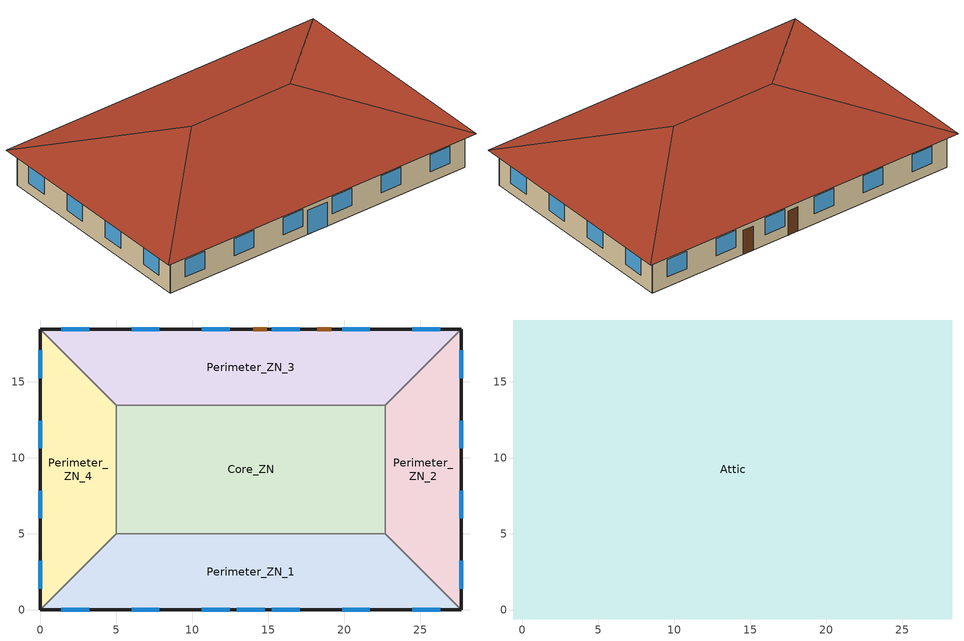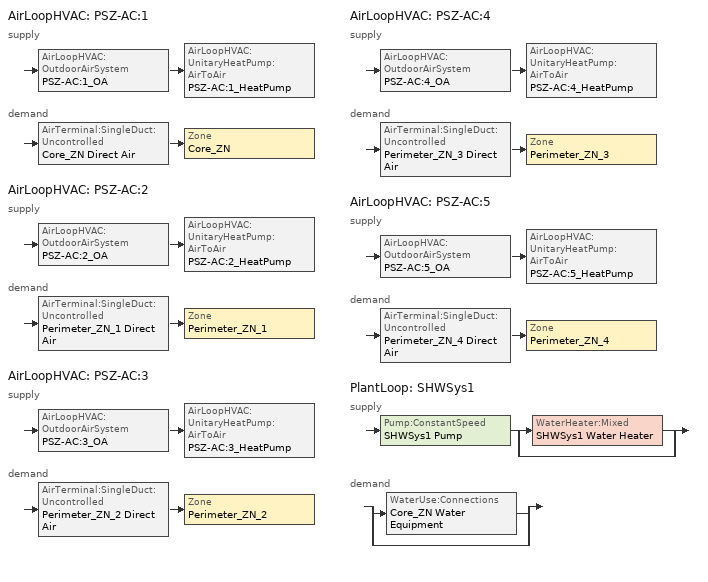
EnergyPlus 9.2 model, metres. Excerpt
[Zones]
Core_ZN
 floor ground (ext_slab_8in_with_carpet): 5,13.46 22.69,13.46 22.69,5 5,5 z0
 wall to Perimeter_ZN_2 (int_wall): 22.69,5 22.69,13.46 z0:3.05
 wall to Perimeter_ZN_3 (int_wall): 22.69,13.46 5,13.46 z0:3.05
 wall to Perimeter_ZN_1 (int_wall): 5,5 22.69,5 z0:3.05
 wall to Perimeter_ZN_4 (int_wall): 5,13.46 5,5 z0:3.05
Perimeter_ZN_1
 floor ground (ext_slab_8in_with_carpet): 27.69,0 0,0 5,5 22.69,5 z0
 wall outside (nonres_ext_wall): 0,0 27.69,0 z0:3.05
 wall to Perimeter_ZN_2 (int_wall): 27.69,0 22.69,5 z0:3.05
 wall to Perimeter_ZN_4 (int_wall): 5,5 0,0 z0:3.05
 window (Window_U_0.57_SHGC_0.39): 1.39,0 3.22,0 / 6.01,0 7.84,0 / 10.62,0 12.45,0 / 15.24,0 17.07,0 / 19.85,0 21.68,0 / 24.47,0 26.3,0 z0.9:2.42; 12.93,0 14.76,0 z0:2.13
Perimeter_ZN_2
 floor ground (ext_slab_8in_with_carpet): 22.69,13.46 27.69,18.46 27.69,0 22.69,5 z0
 wall outside (nonres_ext_wall): 27.69,0 27.69,18.46 z0:3.05
 wall to Perimeter_ZN_3 (int_wall): 27.69,18.46 22.69,13.46 z0:3.05
 window (Window_U_0.57_SHGC_0.39): 27.69,1.39 27.69,3.22 / 27.69,6.01 27.69,7.84 / 27.69,10.62 27.69,12.45 / 27.69,15.24 27.69,17.07 z0.9:2.42
Perimeter_ZN_3
 floor ground (ext_slab_8in_with_carpet): 5,13.46 0,18.46 27.69,18.46 22.69,13.46 z0
 wall outside (nonres_ext_wall): 27.69,18.46 0,18.46 z0:3.05
 wall to Perimeter_ZN_4 (int_wall): 0,18.46 5,13.46 z0:3.05
 window (Window_U_0.57_SHGC_0.39): 26.3,18.46 24.47,18.46 / 21.68,18.46 19.85,18.46 / 17.07,18.46 15.24,18.46 / 12.45,18.46 10.62,18.46 / 7.84,18.46 6.01,18.46 / 3.22,18.46 1.39,18.46 z0.9:2.42
 door (Swinging Door_con): 14.91,18.46 14,18.46 / 19.13,18.46 18.22,18.46 z0:2.13
Perimeter_ZN_4
 floor ground (ext_slab_8in_with_carpet): 5,5 0,0 0,18.46 5,13.46 z0
 wall outside (nonres_ext_wall): 0,18.46 0,0 z0:3.05
 window (Window_U_0.57_SHGC_0.39): 0,17.07 0,15.24 / 0,12.45 0,10.62 / 0,7.84 0,6.01 / 0,3.22 0,1.39 z0.9:2.42
Attic
 floor outside (ext_soffit_floor): 28.29,19.06 28.29,-0.6 27.69,0 27.69,18.46 z3.05; -0.6,19.06 28.29,19.06 27.69,18.46 0,18.46 z3.05; 0,0 27.69,0 28.29,-0.6 -0.6,-0.6 z3.05; -0.6,19.06 0,18.46 0,0 -0.6,-0.6 z3.05
 floor to Core_ZN (nonres_roof_floor): 5,13.46 22.69,13.46 22.69,5 5,5 z3.05
 floor to Perimeter_ZN_2 (nonres_roof_floor): 22.69,5 22.69,13.46 27.69,18.46 27.69,0 z3.05
 floor to Perimeter_ZN_3 (nonres_roof_floor): 0,18.46 27.69,18.46 22.69,13.46 5,13.46 z3.05
 floor to Perimeter_ZN_1 (nonres_roof_floor): 0,0 5,5 22.69,5 27.69,0 z3.05
 floor to Perimeter_ZN_4 (nonres_roof_floor): 5,13.46 5,5 0,0 0,18.46 z3.05
 roof outside (AtticRoofDeck): 28.29,-0.6,3.05 28.29,19.06,3.05 18.46,9.23,6.33; 28.29,19.06,3.05 -0.6,19.06,3.05 9.23,9.23,6.33 18.46,9.23,6.33; -0.6,-0.6,3.05 28.29,-0.6,3.05 18.46,9.23,6.33 9.23,9.23,6.33; -0.6,19.06,3.05 -0.6,-0.6,3.05 9.23,9.23,6.33
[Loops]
AirLoopHVAC 'PSZ-AC:1'
 supply: AirLoopHVAC:OutdoorAirSystem 'PSZ-AC:1_OA' > AirLoopHVAC:UnitaryHeatPump:AirToAir 'PSZ-AC:1_HeatPump'
 demand: AirTerminal:SingleDuct:Uncontrolled 'Core_ZN Direct Air' > Zone 'Core_ZN'
AirLoopHVAC 'PSZ-AC:2'
 supply: AirLoopHVAC:OutdoorAirSystem 'PSZ-AC:2_OA' > AirLoopHVAC:UnitaryHeatPump:AirToAir 'PSZ-AC:2_HeatPump'
 demand: AirTerminal:SingleDuct:Uncontrolled 'Perimeter_ZN_1 Direct Air' > Zone 'Perimeter_ZN_1'
AirLoopHVAC 'PSZ-AC:3'
 supply: AirLoopHVAC:OutdoorAirSystem 'PSZ-AC:3_OA' > AirLoopHVAC:UnitaryHeatPump:AirToAir 'PSZ-AC:3_HeatPump'
 demand: AirTerminal:SingleDuct:Uncontrolled 'Perimeter_ZN_2 Direct Air' > Zone 'Perimeter_ZN_2'
AirLoopHVAC 'PSZ-AC:4'
 supply: AirLoopHVAC:OutdoorAirSystem 'PSZ-AC:4_OA' > AirLoopHVAC:UnitaryHeatPump:AirToAir 'PSZ-AC:4_HeatPump'
 demand: AirTerminal:SingleDuct:Uncontrolled 'Perimeter_ZN_3 Direct Air' > Zone 'Perimeter_ZN_3'
AirLoopHVAC 'PSZ-AC:5'
 supply: AirLoopHVAC:OutdoorAirSystem 'PSZ-AC:5_OA' > AirLoopHVAC:UnitaryHeatPump:AirToAir 'PSZ-AC:5_HeatPump'
 demand: AirTerminal:SingleDuct:Uncontrolled 'Perimeter_ZN_4 Direct Air' > Zone 'Perimeter_ZN_4'
PlantLoop 'SHWSys1'
 supply: Pump:ConstantSpeed 'SHWSys1 Pump' > split
  | WaterHeater:Mixed 'SHWSys1 Water Heater'
  | bypass
 demand: split
  | WaterUse:Connections 'Core_ZN Water Equipment'
  | bypass
[Building]
Small Office: Loads convergence tolerance value=0.04; Maximum number of warmup days=25; Minimum number of warmup days=6; North axis=0; Solar distribution=FullInteriorAndExterior; Temperature convergence tolerance value=0.2; Terrain=City
[Site:GroundTemperature:BuildingSurface]
19.55, 19.54, 19.57, 19.74, 19.9, 21.95, 22.52, 22.7, 22.69, 20.6, 20.02, 19.72
[Site:Location]
William R Fairchild_WA_USA Design_Conditions: Elevation=91; Latitude=48.12; Longitude=-123.5; Time zone=-8
[Site:WaterMainsTemperature]
Annual average outdoor air temperature=9.23333; Calculation method=Correlation; Maximum difference in monthly average outdoor air temperatures=11.6
[SizingPeriod:DesignDay] Barometric pressure=100237; Day of month=21; Daylight saving time indicator=No; Dry bulb temperature range modifier type=DefaultMultipliers; Humidity condition type=WetBulb; Rain indicator=No; Snow indicator=No
Name | Ashrae clear sky optical depth for beam irradiance taub | Ashrae clear sky optical depth for diffuse irradiance taud | Daily dry bulb temperature range | Day type | Maximum dry bulb temperature | Month | Solar model indicator | Wetbulb or dewpoint at maximum dry bulb | Wind direction | Wind speed | Sky clearness
William R Fairchild Ann Clg .4% Condns DB=>MWB | 0.364 | 2.489 | 9.1 | SummerDesignDay | 26.4 | 8 | ASHRAETau | 17 | 90 | 2.1
William R Fairchild Ann Htg 99.6% Condns DB |  |  | 0 | WinterDesignDay | -4.3 | 1 | ASHRAEClearSky | -4.3 | 110 | 1.2 | 0
[Construction]
AtticRoofDeck: F12 Asphalt shingles, G02 16mm plywood
InteriorFurnishings: Std Wood 6inch
Swinging Door_con: Opaque Door panel_con
Window_U_0.57_SHGC_0.39: REF D CLEAR 6MM, AIR 6MM, CLEAR 6MM
ext_slab_8in_with_carpet: 200mm Normalweight concrete floor, CP02 CARPET PAD
ext_soffit_floor: G02 16mm plywood
int_wall: G01 13mm gypsum board, G01 13mm gypsum board
nonres_ext_wall: F07 25mm stucco, G01 16mm gypsum board, Nonres_Exterior_Wall_Insulation, G01 16mm gypsum board
nonres_roof_floor: G01 16mm gypsum board, Nonres_Roof_Insulation
[Material]
Name | Conductivity | Density | Roughness | Specific heat | Thickness | Solar absorptance | Thermal absorptance | Visible absorptance
200mm Normalweight concrete floor | 2.31 | 2322 | MediumRough | 832 | 0.2032
F07 25mm stucco | 0.72 | 1856 | Smooth | 840 | 0.0254 | 0.7 | 0.9 | 0.7
F12 Asphalt shingles | 0.04 | 1120 | VeryRough | 1260 | 0.0032 | 0.7 | 0.9
G01 13mm gypsum board | 0.16 | 800 | Smooth | 1090 | 0.0127 | 0.7 | 0.9 | 0.5
G01 16mm gypsum board | 0.16 | 800 | MediumSmooth | 1090 | 0.0159
G02 16mm plywood | 0.12 | 544 | Smooth | 1210 | 0.0159
Std Wood 6inch | 0.12 | 540 | MediumSmooth | 1210 | 0.15 | 0.7 | 0.9 | 0.7
[Material:NoMass] Solar absorptance=0.7; Thermal absorptance=0.9
Name | Roughness | Thermal resistance | Visible absorptance
CP02 CARPET PAD | VeryRough | 0.21648 | 0.8
Nonres_Exterior_Wall_Insulation | MediumSmooth | 1.59504 | 0.7
Nonres_Roof_Insulation | MediumSmooth | 4.8919 | 0.7
Opaque Door panel_con | MediumRough | 0.352237 | 0.7
[WindowMaterial:Gas]
AIR 6MM: Gas type=Air; Thickness=0.0063
[WindowMaterial:Glazing] Conductivity=0.9; Front side infrared hemispherical emissivity=0.84; Infrared transmittance at normal incidence=0; Optical data type=SpectralAverage; Thickness=0.006
Name | Back side infrared hemispherical emissivity | Back side solar reflectance at normal incidence | Back side visible reflectance at normal incidence | Front side solar reflectance at normal incidence | Front side visible reflectance at normal incidence | Solar transmittance at normal incidence | Visible transmittance at normal incidence
CLEAR 6MM | 0.84 | 0.071 | 0.08 | 0.071 | 0.08 | 0.775 | 0.881
REF D CLEAR 6MM | 0.82 | 0.379 | 0.505 | 0.308 | 0.453 | 0.429 | 0.334
[AirLoopHVAC] Design supply air flow rate=Autosize
PSZ-AC:1; PSZ-AC:2; PSZ-AC:3; PSZ-AC:4; PSZ-AC:5
[AirLoopHVAC:UnitaryHeatPump:AirToAir] Availability schedule=ALWAYS_ON; Cooling supply air flow rate=Autosize; Fan placement=BlowThrough; Heating supply air flow rate=Autosize; Maximum outdoor dry bulb temperature for supplemental heater operation=4.44; Maximum supply air temperature from supplemental heater=Autosize; No load supply air flow rate=Autosize; Supply air fan operating mode schedule=HVACOperationSchd
Name | Controlling zone or thermostat location | Cooling coil | Heating coil | Supplemental heating coil | Supply air fan
PSZ-AC:1_HeatPump | Core_ZN | PSZ-AC:1 Heat Pump DX Cooling Coil | PSZ-AC:1 Heat Pump DX Heating Coil | PSZ-AC:1 Heat Pump DX Supp Heating Coil | PSZ-AC:1 Fan
PSZ-AC:2_HeatPump | Perimeter_ZN_1 | PSZ-AC:2 Heat Pump DX Cooling Coil | PSZ-AC:2 Heat Pump DX Heating Coil | PSZ-AC:2 Heat Pump DX Supp Heating Coil | PSZ-AC:2 Fan
PSZ-AC:3_HeatPump | Perimeter_ZN_2 | PSZ-AC:3 Heat Pump DX Cooling Coil | PSZ-AC:3 Heat Pump DX Heating Coil | PSZ-AC:3 Heat Pump DX Supp Heating Coil | PSZ-AC:3 Fan
PSZ-AC:4_HeatPump | Perimeter_ZN_3 | PSZ-AC:4 Heat Pump DX Cooling Coil | PSZ-AC:4 Heat Pump DX Heating Coil | PSZ-AC:4 Heat Pump DX Supp Heating Coil | PSZ-AC:4 Fan
PSZ-AC:5_HeatPump | Perimeter_ZN_4 | PSZ-AC:5 Heat Pump DX Cooling Coil | PSZ-AC:5 Heat Pump DX Heating Coil | PSZ-AC:5 Heat Pump DX Supp Heating Coil | PSZ-AC:5 Fan
[AirTerminal:SingleDuct:Uncontrolled] Availability schedule=ALWAYS_ON; Maximum air flow rate=Autosize
Core_ZN Direct Air; Perimeter_ZN_1 Direct Air; Perimeter_ZN_2 Direct Air; Perimeter_ZN_3 Direct Air; Perimeter_ZN_4 Direct Air
[AvailabilityManager:NightCycle] Applicability schedule=Always_On; Control type=CycleOnAny; Cycling run time=1800; Cycling run time control type=FixedRunTime; Fan schedule=HVACOperationSchd; Thermostat tolerance=1
PSZ-AC:1 Availability Manager; PSZ-AC:2 Availability Manager; PSZ-AC:3 Availability Manager; PSZ-AC:4 Availability Manager; PSZ-AC:5 Availability Manager
[Coil:Cooling:DX:SingleSpeed] Availability schedule=ALWAYS_ON; Energy input ratio function of flow fraction curve=HPACCOOLEIRFFF; Energy input ratio function of temperature curve=HPACCOOLEIRFT; Gross rated cooling cop=3.14722; Gross rated sensible heat ratio=Autosize; Gross rated total cooling capacity=Autosize; Part load fraction correlation curve=HPACCOOLPLFFPLR; Rated air flow rate=Autosize; Total cooling capacity function of flow fraction curve=HPACCoolCapFFF; Total cooling capacity function of temperature curve=HPACCoolCapFT
PSZ-AC:1 Heat Pump DX Cooling Coil; PSZ-AC:2 Heat Pump DX Cooling Coil; PSZ-AC:3 Heat Pump DX Cooling Coil; PSZ-AC:4 Heat Pump DX Cooling Coil; PSZ-AC:5 Heat Pump DX Cooling Coil
[Coil:Heating:DX:SingleSpeed] Availability schedule=ALWAYS_ON; Crankcase heater capacity=50; Defrost control=OnDemand; Defrost energy input ratio function of temperature curve=HPACCOOLEIRFT; Defrost strategy=ReverseCycle; Energy input ratio function of flow fraction curve=HPACHeatEIRFFF; Energy input ratio function of temperature curve=HPACHeatEIRFT; Gross rated heating capacity=Autosize; Gross rated heating cop=3.00696; Heating capacity function of flow fraction curve=HPACHeatCapFFF; Heating capacity function of temperature curve=HPACHeatCapFT; Maximum outdoor dry bulb temperature for crankcase heater operation=4.4; Maximum outdoor dry bulb temperature for defrost operation=1.67; Minimum outdoor dry bulb temperature for compressor operation=-12.2; Part load fraction correlation curve=HPACCOOLPLFFPLR; Rated air flow rate=Autosize; Resistive defrost heater capacity=Autosize
PSZ-AC:1 Heat Pump DX Heating Coil; PSZ-AC:2 Heat Pump DX Heating Coil; PSZ-AC:3 Heat Pump DX Heating Coil; PSZ-AC:4 Heat Pump DX Heating Coil; PSZ-AC:5 Heat Pump DX Heating Coil
[Coil:Heating:Fuel] Availability schedule=ALWAYS_ON; Burner efficiency=0.8; Fuel type=NaturalGas; Nominal capacity=Autosize
PSZ-AC:1 Heat Pump DX Supp Heating Coil; PSZ-AC:2 Heat Pump DX Supp Heating Coil; PSZ-AC:3 Heat Pump DX Supp Heating Coil; PSZ-AC:4 Heat Pump DX Supp Heating Coil; PSZ-AC:5 Heat Pump DX Supp Heating Coil
[Controller:OutdoorAir] Economizer control action type=ModulateFlow; Economizer control type=NoEconomizer; Economizer maximum limit dry bulb temperature=28; Economizer maximum limit enthalpy=64000; Economizer minimum limit dry bulb temperature=0; Lockout type=NoLockout; Maximum outdoor air flow rate=Autosize; Minimum limit type=FixedMinimum; Minimum outdoor air flow rate=Autosize; Minimum outdoor air schedule=MinOA_Sched
PSZ-AC:1_OA_Controller; PSZ-AC:2_OA_Controller; PSZ-AC:3_OA_Controller; PSZ-AC:4_OA_Controller; PSZ-AC:5_OA_Controller
[DesignSpecification:OutdoorAir] Outdoor air flow per zone=0; Outdoor air flow per zone floor area=0.000507968; Outdoor air method=Flow/Area
SZ DSOA Core_ZN; SZ DSOA Perimeter_ZN_1; SZ DSOA Perimeter_ZN_2; SZ DSOA Perimeter_ZN_3; SZ DSOA Perimeter_ZN_4
[ElectricEquipment] Design level calculation method=Watts/Area; End use subcategory=General; Schedule=BLDG_EQUIP_SCH; Watts per zone floor area=6.78
Name | Zone or zonelist
Core_ZN_MiscPlug_Equip | Core_ZN
Perimeter_ZN_1_MiscPlug_Equip | Perimeter_ZN_1
Perimeter_ZN_2_MiscPlug_Equip | Perimeter_ZN_2
Perimeter_ZN_3_MiscPlug_Equip | Perimeter_ZN_3
Perimeter_ZN_4_MiscPlug_Equip | Perimeter_ZN_4
[Exterior:Lights]
Exterior_Lights: Control option=AstronomicalClock; Design level=1582.575; End use subcategory=General; Schedule=Exterior_Lgt_ALWAYS_ON
[Fan:OnOff] Availability schedule=HVACOperationSchd; End use subcategory=Fan Energy; Fan efficiency ratio function of speed ratio curve=0.53625; Fan total efficiency=0.53625; Maximum flow rate=Autosize; Motor efficiency=0.825; Motor in airstream fraction=1; Pressure rise=622.5
PSZ-AC:1 Fan; PSZ-AC:2 Fan; PSZ-AC:3 Fan; PSZ-AC:4 Fan; PSZ-AC:5 Fan
[InternalMass] Construction=InteriorFurnishings
Name | Zone or zonelist | Surface area
Core_ZN_InternalMass_1 | Core_ZN | 299.3148
Perimeter_ZN_1_InternalMass_1 | Perimeter_ZN_1 | 226.9
Perimeter_ZN_2_InternalMass_1 | Perimeter_ZN_2 | 134.6
Perimeter_ZN_3_InternalMass_1 | Perimeter_ZN_3 | 226.9
Perimeter_ZN_4_InternalMass_1 | Perimeter_ZN_4 | 134.6
[Lights] Design level calculation method=Watts/Area; End use subcategory=General; Fraction radiant=0.7; Fraction replaceable=1; Fraction visible=0.2; Return air fraction=0; Return air fraction calculated from plenum temperature=No; Schedule=BLDG_LIGHT_SCH; Watts per zone floor area=10.7639
Name | Zone or zonelist
Core_ZN_Lights | Core_ZN
Perimeter_ZN_1_Lights | Perimeter_ZN_1
Perimeter_ZN_2_Lights | Perimeter_ZN_2
Perimeter_ZN_3_Lights | Perimeter_ZN_3
Perimeter_ZN_4_Lights | Perimeter_ZN_4
[People] Activity level schedule=ACTIVITY_SCH; Enable ashrae 55 comfort warnings=No; Fraction radiant=0.3; Mean radiant temperature calculation type=ZoneAveraged; Number of people calculation method=Area/Person; Number of people schedule=BLDG_OCC_SCH; Sensible heat fraction=Autocalculate; Zone floor area per person=16.5881
Name | Zone or zonelist
Core_ZN | Core_ZN
Perimeter_ZN_1 | Perimeter_ZN_1
Perimeter_ZN_2 | Perimeter_ZN_2
Perimeter_ZN_3 | Perimeter_ZN_3
Perimeter_ZN_4 | Perimeter_ZN_4
[PlantEquipmentList]
SHWSys1 Equipment List: SHWSys1 Water Heater, WaterHeater:Mixed
[PlantEquipmentOperation:HeatingLoad]
SHWSys1 Operation Scheme: Load range 1 lower limit=0; Load range 1 upper limit=1000000000000000; Range 1 equipment list=SHWSys1 Equipment List
[PlantEquipmentOperationSchemes]
SHWSys1 Loop Operation Scheme List: Control scheme 1=SHWSys1 Operation Scheme; Control scheme 1 schedule=PlantOnSched
[PlantLoop]
SHWSys1: Fluid type=Water; Load distribution scheme=Optimal; Maximum loop flow rate=Autosize; Maximum loop temperature=48.89; Minimum loop flow rate=0; Minimum loop temperature=10; Plant equipment operation scheme=SHWSys1 Loop Operation Scheme List; Plant loop volume=Autocalculate
[Pump:ConstantSpeed]
SHWSys1 Pump: Design flow rate=Autosize; Design power consumption=Autosize; Design pump head=0.001; Fraction of motor inefficiencies to fluid stream=0; Motor efficiency=0.3; Pump control type=Intermittent
[SetpointManager:MixedAir] Control variable=Temperature
Name | Setpoint node or nodelist
PSZ-AC:1_OAMixed Air Temp Manager | PSZ-AC:1_OA-PSZ-AC:1_FanNode
PSZ-AC:2_OAMixed Air Temp Manager | PSZ-AC:2_OA-PSZ-AC:2_FanNode
PSZ-AC:3_OAMixed Air Temp Manager | PSZ-AC:3_OA-PSZ-AC:3_FanNode
PSZ-AC:4_OAMixed Air Temp Manager | PSZ-AC:4_OA-PSZ-AC:4_FanNode
PSZ-AC:5_OAMixed Air Temp Manager | PSZ-AC:5_OA-PSZ-AC:5_FanNode
[SetpointManager:Scheduled]
SHWSys1 Loop Setpoint Manager: Control variable=Temperature; Schedule=SHWSys1-Loop-Temp-Schedule; Setpoint node or nodelist=SHWSys1 Supply Outlet Node
[SetpointManager:SingleZone:Reheat] Control variable=Temperature; Maximum supply air temperature=40; Minimum supply air temperature=12.8
Name | Control zone | Setpoint node or nodelist
SupAirTemp MngrCore_ZN | Core_ZN | PSZ-AC:1 Supply Equipment Outlet Node
SupAirTemp MngrPerimeter_ZN_1 | Perimeter_ZN_1 | PSZ-AC:2 Supply Equipment Outlet Node
SupAirTemp MngrPerimeter_ZN_2 | Perimeter_ZN_2 | PSZ-AC:3 Supply Equipment Outlet Node
SupAirTemp MngrPerimeter_ZN_3 | Perimeter_ZN_3 | PSZ-AC:4 Supply Equipment Outlet Node
SupAirTemp MngrPerimeter_ZN_4 | Perimeter_ZN_4 | PSZ-AC:5 Supply Equipment Outlet Node
[Sizing:Plant]
SHWSys1: Design loop exit temperature=48.89; Loop design temperature difference=5; Loop type=Heating
[Sizing:System] 100 outdoor air in cooling=No; 100 outdoor air in heating=No; Central cooling capacity control method=OnOff; Central cooling design supply air humidity ratio=0.0085; Central cooling design supply air temperature=12.8; Central heating design supply air humidity ratio=0.008; Central heating design supply air temperature=40; Central heating maximum system air flow ratio=0.3; Cooling design capacity=Autosize; Cooling design capacity method=CoolingDesignCapacity; Cooling supply air flow rate=0; Cooling supply air flow rate method=DesignDay; Design outdoor air flow rate=Autosize; Heating design capacity=Autosize; Heating design capacity method=HeatingDesignCapacity; Heating supply air flow rate=0; Heating supply air flow rate method=DesignDay; Precool design humidity ratio=0.008; Precool design temperature=12.8; Preheat design humidity ratio=0.008; Preheat design temperature=7; System outdoor air method=ZoneSum; Type of load to size on=Sensible; Type of zone sum to use=NonCoincident; Zone maximum outdoor air fraction=1
PSZ-AC:1; PSZ-AC:2; PSZ-AC:3; PSZ-AC:4; PSZ-AC:5
[Sizing:Zone] Cooling design air flow method=DesignDay; Cooling design air flow rate=0; Cooling minimum air flow=0; Cooling minimum air flow fraction=0; Heating design air flow method=DesignDay; Heating design air flow rate=0; Zone cooling design supply air humidity ratio=0.0085; Zone cooling design supply air temperature=12.8; Zone cooling design supply air temperature input method=SupplyAirTemperature; Zone cooling sizing factor=0; Zone heating design supply air humidity ratio=0.008; Zone heating design supply air temperature=40; Zone heating design supply air temperature input method=SupplyAirTemperature; Zone heating sizing factor=0
Name | Design specification outdoor air object
Core_ZN | SZ DSOA Core_ZN
Perimeter_ZN_1 | SZ DSOA Perimeter_ZN_1
Perimeter_ZN_2 | SZ DSOA Perimeter_ZN_2
Perimeter_ZN_3 | SZ DSOA Perimeter_ZN_3
Perimeter_ZN_4 | SZ DSOA Perimeter_ZN_4
[ThermostatSetpoint:DualSetpoint] Cooling setpoint temperature schedule=CLGSETP_SCH_NO_SETBACK; Heating setpoint temperature schedule=HTGSETP_SCH_NO_OPTIMUM
Core_ZN DualSPSched; Perimeter_ZN_1 DualSPSched; Perimeter_ZN_2 DualSPSched; Perimeter_ZN_3 DualSPSched; Perimeter_ZN_4 DualSPSched
[WaterHeater:Mixed]
SHWSys1 Water Heater: Ambient temperature indicator=Zone; Ambient temperature zone=CORE_ZN; Deadband temperature difference=2; Heater control type=Cycle; Heater fuel type=electricity; Heater maximum capacity=11722.84; Heater thermal efficiency=1; Maximum temperature limit=82.2222; Off cycle loss coefficient to ambient temperature=1.87018; Off cycle parasitic fuel consumption rate=572; Off cycle parasitic fuel type=Electricity; Off cycle parasitic heat fraction to tank=0.8; On cycle loss coefficient to ambient temperature=1.87018; On cycle parasitic fuel consumption rate=572; On cycle parasitic fuel type=Electricity; Peak use flow rate=4.048e-06; Setpoint temperature schedule=SHWSys1 Water Heater Setpoint Temperature Schedule; Tank volume=0.1514; Use flow rate fraction schedule=BLDG_SWH_SCH
[WaterUse:Connections]
Core_ZN Water Equipment: Water use equipment name 1=Core_ZN Water Equipment
[WaterUse:Equipment]
Core_ZN Water Equipment: Zone=Core_ZN; Flow rate fraction schedule=BLDG_SWH_SCH; Hot water supply temperature schedule=Core_ZN Water Equipment Hot Supply Temp Sched; Latent fraction schedule=Core_ZN Water Equipment Latent fract sched; Peak flow rate=4.048e-06; Sensible fraction schedule=Core_ZN Water Equipment Sensible fract sched; Target temperature schedule=Core_ZN Water Equipment Temp Sched
[Zone] Ceiling height=Autocalculate; Floor area=Autocalculate; Multiplier=1; Type=1; Volume=Autocalculate
Name | Part of total floor area
Attic | No
Core_ZN; Perimeter_ZN_1; Perimeter_ZN_2; Perimeter_ZN_3; Perimeter_ZN_4 | Yes
[ZoneControl:Thermostat] Control type schedule=Dual Zone Control Type Sched
Name | Zone or zonelist | Control 1
Core_ZN Thermostat | Core_ZN | Core_ZN DualSPSched
Perimeter_ZN_1 Thermostat | Perimeter_ZN_1 | Perimeter_ZN_1 DualSPSched
Perimeter_ZN_2 Thermostat | Perimeter_ZN_2 | Perimeter_ZN_2 DualSPSched
Perimeter_ZN_3 Thermostat | Perimeter_ZN_3 | Perimeter_ZN_3 DualSPSched
Perimeter_ZN_4 Thermostat | Perimeter_ZN_4 | Perimeter_ZN_4 DualSPSched
[Zone equipment]
Core_ZN: Core_ZN Direct Air
Perimeter_ZN_1: Perimeter_ZN_1 Direct Air
Perimeter_ZN_2: Perimeter_ZN_2 Direct Air
Perimeter_ZN_3: Perimeter_ZN_3 Direct Air
Perimeter_ZN_4: Perimeter_ZN_4 Direct Air
[ZoneInfiltration:DesignFlowRate] Temperature term coefficient=0; Velocity squared term coefficient=0
Name | Zone or zonelist | Constant term coefficient | Design flow rate | Design flow rate calculation method | Schedule | Velocity term coefficient | Flow per exterior surface area
Attic_Infiltration | Attic | 1 | 0.2001 | Flow/Zone | ALWAYS_ON | 0
Perimeter_ZN_1_Door_Infiltration | Perimeter_ZN_1 | 1 | 0.129785 | Flow/Zone | INFIL_Door_Opening_SCH | 0
Perimeter_ZN_1_Infiltration | Perimeter_ZN_1 | 0 | 0 | Flow/ExteriorWallArea | INFIL_QUARTER_ON_SCH | 0.224 | 0.00102413
Perimeter_ZN_2_Infiltration | Perimeter_ZN_2 | 0 | 0 | Flow/ExteriorWallArea | INFIL_QUARTER_ON_SCH | 0.224 | 0.00102413
Perimeter_ZN_3_Infiltration | Perimeter_ZN_3 | 0 | 0 | Flow/ExteriorWallArea | INFIL_QUARTER_ON_SCH | 0.224 | 0.00102413
Perimeter_ZN_4_Infiltration | Perimeter_ZN_4 | 0 | 0 | Flow/ExteriorWallArea | INFIL_QUARTER_ON_SCH | 0.224 | 0.00102413
[Curve:Biquadratic] Maximum value of x=23.88889; Maximum value of y=46.11111; Minimum value of x=12.77778; Minimum value of y=21.11111
Name | Coefficient1 constant | Coefficient2 x | Coefficient3 x 2 | Coefficient4 y | Coefficient5 y 2 | Coefficient6 x y
HPACCOOLEIRFT | 0.297145 | 0.0430933 | -0.000748766 | 0.00597727 | 0.000482112 | -0.000956448
HPACCoolCapFT | 0.766956 | 0.0107756 | -4.14703e-05 | 0.00134961 | -0.000261144 | 0.000457488
[Curve:Cubic]
Name | Maximum value of x | Minimum value of x | Coefficient1 constant | Coefficient2 x | Coefficient3 x 2 | Coefficient4 x 3
HPACHeatCapFFF | 1.5 | 0.5 | 0.84 | 0.16 | 0 | 0
HPACHeatCapFT | 20 | -20 | 0.758746 | 0.027626 | 0.000148716 | 3.4992e-06
HPACHeatEIRFT | 20 | -20 | 1.19248 | -0.0300438 | 0.00103745 | -2.3328e-05
[Curve:Quadratic]
Name | Maximum value of x | Minimum value of x | Coefficient1 constant | Coefficient2 x | Coefficient3 x 2
HPACCOOLEIRFFF | 1.5 | 0.5 | 1.156 | -0.1816 | 0.0256
HPACCOOLPLFFPLR | 1 | 0 | 0.85 | 0.15 | 0
HPACCoolCapFFF | 1.5 | 0.5 | 0.8 | 0.2 | 0
HPACHeatEIRFFF | 1 | 0 | 1.3824 | -0.4336 | 0.0512
[Schedule:Compact]
ACTIVITY_SCH: Through: 12/31, For: AllDays, Until: 24:00, 120
ALWAYS_ON; Exterior_Lgt_ALWAYS_ON; MinOA_Sched; PlantOnSched: Through: 12/31, For: AllDays, Until: 24:00, 1
BLDG_EQUIP_SCH: Through: 12/31, For: WeekDays, Until: 6:00, 0.5, Until: 8:00, 0.5, Until: 12:00, 1, Until: 13:00, 0.94, Until: 17:00, 1, Until: 18:00, 0.5, Until: 23:00, 0.2, Until: 24:00, 0.2, For: Weekends, Until: 24:00, 0.2, For: Holiday, Until: 24:00, 0.2, For: WinterDesignDay, Until: 24:00, 0, For: SummerDesignDay, Until: 24:00, 1, For: CustomDay1, Until: 24:00, 0, For: CustomDay2, Until: 24:00, 0
BLDG_LIGHT_SCH: Through: 12/31, For: Weekdays, Until: 5:00, 0.18, Until: 7:00, 0.23, Until: 8:00, 0.42, Until: 12:00, 0.9, Until: 13:00, 0.8, Until: 17:00, 0.9, Until: 18:00, 0.61, Until: 20:00, 0.42, Until: 22:00, 0.32, Until: 23:00, 0.23, Until: 24:00, 0.18, For: Weekends, Until: 24:00, 0.18, For: Holiday, Until: 24:00, 0.18, For: WinterDesignDay, Until: 24:00, 0, For: SummerDesignDay, Until: 24:00, 1, For: CustomDay1, Until: 24:00, 0, For: CustomDay2, Until: 24:00, 0
BLDG_OCC_SCH: Through: 12/31, For: Weekdays, Until: 6:00, 0, Until: 7:00, 0.11, Until: 8:00, 0.21, Until: 12:00, 1, Until: 13:00, 0.53, Until: 17:00, 1, Until: 18:00, 0.32, Until: 22:00, 0.11, Until: 23:00, 0.05, Until: 24:00, 0, For: Weekends, Until: 24:00, 0, For: Holiday, Until: 24:00, 0, For: WinterDesignDay, Until: 24:00, 0, For: SummerDesignDay, Until: 24:00, 1, For: CustomDay1, Until: 24:00, 0, For: CustomDay2, Until: 24:00, 0
BLDG_SWH_SCH: Through: 12/31, For: WeekDays, Until: 7:00, 0, Until: 8:00, 0.27, Until: 9:00, 0.55, Until: 11:00, 0.64, Until: 12:00, 0.82, Until: 13:00, 1, Until: 14:00, 0.91, Until: 16:00, 0.55, Until: 17:00, 0.73, Until: 19:00, 0.37, Until: 20:00, 0.18, Until: 21:00, 0.27, Until: 22:00, 0.09, Until: 24:00, 0, For: Weekends, Until: 24:00, 0, For: Holiday, Until: 24:00, 0, For: WinterDesignDay, Until: 7:00, 0, Until: 8:00, 0.27, Until: 9:00, 0.55, Until: 11:00, 0.64, Until: 12:00, 0.82, Until: 13:00, 1, Until: 14:00, 0.91, Until: 16:00, 0.55, Until: 17:00, 0.73, Until: 19:00, 0.37, Until: 20:00, 0.18, Until: 21:00, 0.27, Until: 22:00, 0.09, Until: 24:00, 0, For: SummerDesignDay, Until: 7:00, 0, Until: 8:00, 0.27, Until: 9:00, 0.55, Until: 11:00, 0.64, Until: 12:00, 0.82, Until: 13:00, 1, Until: 14:00, 0.91, Until: 16:00, 0.55, Until: 17:00, 0.73, Until: 19:00, 0.37, Until: 20:00, 0.18, Until: 21:00, 0.27, Until: 22:00, 0.09, Until: 24:00, 0, For: CustomDay1, Until: 24:00, 0, For: CustomDay2, Until: 24:00, 0
CLGSETP_SCH_NO_SETBACK: Through: 12/31, For: WeekDays, Until: 6:00, 23.89, Until: 7:00, 23.89, Until: 18:00, 23.89, Until: 24:00, 23.89, For: Weekends, Until: 24:00, 23.89, For: Holiday, Until: 24:00, 23.89, For: WinterDesignDay, Until: 24:00, 29.44, For: SummerDesignDay, Until: 24:00, 23.89, For: CustomDay1, Until: 24:00, 23.89, For: CustomDay2, Until: 24:00, 23.89
Core_ZN Water Equipment Hot Supply Temp Sched: Through: 12/31, For: AllDays, Until: 24:00, 55
Core_ZN Water Equipment Latent fract sched: Through: 12/31, For: AllDays, Until: 24:00, 0.05
Core_ZN Water Equipment Sensible fract sched: Through: 12/31, For: AllDays, Until: 24:00, 0.2
Core_ZN Water Equipment Temp Sched: Through: 12/31, For: AllDays, Until: 24:00, 48.8
Dual Zone Control Type Sched: Through: 12/31, For: AllDays, Until: 24:00, 4
HTGSETP_SCH_NO_OPTIMUM: Through: 12/31, For: WeekDays, Until: 6:00, 15.56, Until: 7:00, 21.11, Until: 19:00, 21.11, Until: 24:00, 15.56, For: Weekends, Until: 24:00, 15.56, For: Holiday, Until: 24:00, 15.56, For: WinterDesignDay, Until: 24:00, 21.11, For: SummerDesignDay, Until: 24:00, 15.56, For: CustomDay1, Until: 24:00, 15.56, For: CustomDay2, Until: 24:00, 15.56
HVACOperationSchd: Through: 12/31, For: Weekdays SummerDesignDay, Until: 06:00, 0, Until: 19:00, 1, Until: 24:00, 0, For: Weedends WinterDesignDay, Until: 24:00, 0, For: Holidays AllOtherDays, Until: 24:00, 0
INFIL_Door_Opening_SCH: Through: 12/31, For: Weekdays, Until: 06:00, 0, Until: 07:00, 0.144, Until: 08:00, 1, Until: 12:00, 0.144, Until: 13:00, 1, Until: 17:00, 0.144, Until: 18:00, 1, Until: 19:00, 0.144, Until: 24:00, 0, For: Saturday Sunday Holidays AllOtherDays, Until: 24:00, 0
INFIL_QUARTER_ON_SCH: Through: 12/31, For: Weekdays SummerDesignDay, Until: 07:00, 1, Until: 19:00, 0.25, Until: 24:00, 1, For: Saturday WinterDesignDay, Until: 07:00, 1, Until: 18:00, 0.25, Until: 24:00, 1, For: Sunday Holidays AllOtherDays, Until: 24:00, 1
SHWSys1 Water Heater Setpoint Temperature Schedule; SHWSys1-Loop-Temp-Schedule: Through: 12/31, For: AllDays, Until: 24:00, 60
